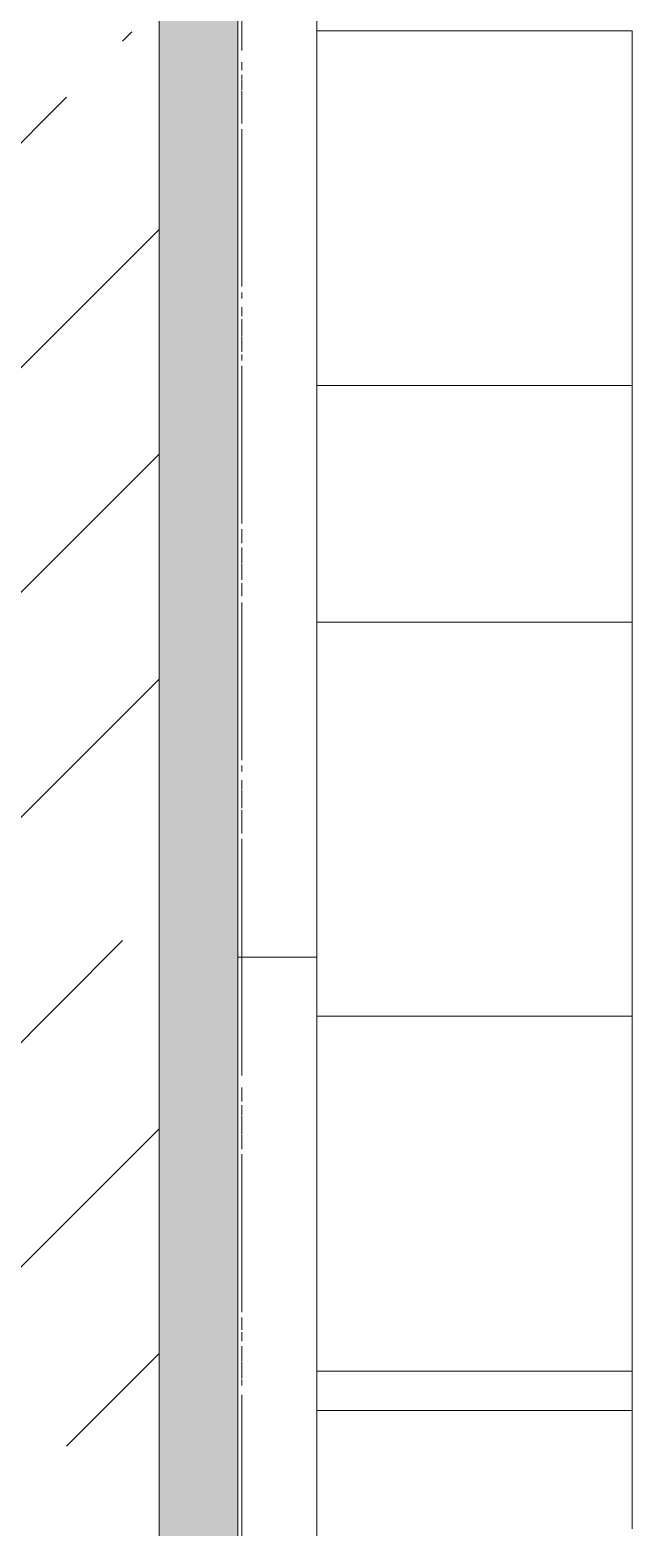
# Model space of a CAD drawing. Header units: millimetres. Extents: x 81494 to 296443, y -8553 to 29000.
# Drawn here: x 100767.2 to 100920, y 19609.9 to 19989.7 of the extents above; entities that cross this region are included whole.
import ezdxf

# ---------------------------------------------------------------- set-up
doc = ezdxf.new("R2010")
doc.units = ezdxf.units.MM
doc.layers.add('A-WALL', color=7, linetype='Continuous', lineweight=9)
doc.layers.add('I-WALL', color=7, linetype='Continuous', lineweight=9)
for name, color, linetype, lineweight, true_color in [('A-WALL-1', 9, 'Continuous', 9, 0x808080), ('A-WALL-FNSH-1', 9, 'Continuous', 9, 0x808080), ('I-FURN-1', 9, 'Continuous', 9, 0x808080)]:
    doc.layers.add(name, color=color, linetype=linetype, lineweight=lineweight, true_color=true_color)

# ---------------------------------------------------------------- blocks, each defined once
blk = doc.blocks.new('Бизиборд лего - бизиборд 1_21б-32328682-План расстановки мебели и оборудования 1 этажа в осях 23_1-33')
at = {"layer": 'I-FURN-1'}
for p, q in [((-645, 100), (-735, 100)), ((-735, 100), (-645, 100)), ((-585, 100), (-735, 100)), ((-735, 100), (-585, 100)), ((-585, 100), (-735, 100)), ((-735, 100), (-585, 100)), ((-585, 100), (-735, 100)), ((-735, 100), (-735, 20)), ((-735, 20), (-735, 100)), ((-735, 100), (-585, 100)), ((-645, 20), (-645, 100)), ((-645, 100), (-645, 20)), ((-395, 100), (-585, 100)), ((-585, 100), (-395, 100)), ((-385, 100), (-585, 100)), ((-585, 100), (-385, 100)), ((-585, 20), (-585, 100)), ((-585, 100), (-585, 20)), ((-395, 100), (-485, 100)), ((-485, 100), (-485, 20)), ((-485, 20), (-485, 100)), ((-485, 100), (-395, 100)), ((-385, 100), (-395, 100)), ((-395, 100), (-385, 100)), ((-395, 20), (-395, 100)), ((-395, 100), (-395, 20)), ((-355, 100), (-385, 100)), ((-385, 100), (-355, 100)), ((-385, 20), (-385, 100)), ((-385, 100), (-385, 20)), ((-500, 20), (-1000, 20)), ((-735, 20), (-730, 20)), ((-735, 20), (-730, 20)), ((-730, 20), (-735, 20)), ((-735, 20), (-730, 20)), ((-730, 20), (-735, 20)), ((-735, 20), (-730, 20)), ((-730, 20), (-735, 20)), ((-735, 20), (-730, 20)), ((-730, 20), (-735, 20)), ((-730, 20), (-720, 20)), ((-728.66, 20), (-730, 20)), ((-730, 20), (-729.66, 20)), ((-711.42, 20), (-730, 20)), ((-730, 20), (-711.42, 20)), ((-711.42, 20), (-730, 20)), ((-730, 20), (-711.42, 20)), ((-711.42, 20), (-730, 20)), ((-730, 20), (-725, 20)), ((-727.07, 20), (-730, 20)), ((-730, 20), (-725, 20)), ((-711.42, 20), (-730, 20)), ((-730, 20), (-711.42, 20)), ((-711.42, 20), (-730, 20)), ((-730, 20), (-711.42, 20)), ((-711.42, 20), (-730, 20)), ((-730, 20), (-711.42, 20)), ((-711.42, 20), (-730, 20)), ((-730, 20), (-711.42, 20)), ((-711.42, 20), (-730, 20)), ((-730, 20), (-711.42, 20)), ((-711.42, 20), (-730, 20)), ((-730, 20), (-711.42, 20)), ((-722.59, 20), (-730, 20)), ((-730, 20), (-711.42, 20)), ((-729.66, 20), (-730, 20)), ((-730, 20), (-711.42, 20)), ((-711.42, 20), (-730, 20)), ((-730, 20), (-715, 20)), ((-729.66, 20), (-730, 20)), ((-730, 20), (-715, 20)), ((-712.93, 20), (-730, 20)), ((-730, 20), (-729.66, 20)), ((-728.66, 20), (-730, 20)), ((-730, 20), (-711.42, 20)), ((-711.42, 20), (-730, 20)), ((-730, 20), (-711.42, 20)), ((-711.42, 20), (-730, 20)), ((-730, 20), (-727.07, 20)), ((-711.42, 20), (-730, 20)), ((-730, 20), (-711.42, 20)), ((-715, 20), (-730, 20)), ((-730, 20), (-711.42, 20)), ((-711.42, 20), (-730, 20)), ((-730, 20), (-711.42, 20)), ((-711.42, 20), (-730, 20)), ((-730, 20), (-720, 20)), ((-725, 20), (-730, 20)), ((-730, 20), (-711.42, 20)), ((-711.42, 20), (-730, 20)), ((-730, 20), (-711.42, 20)), ((-711.42, 20), (-730, 20)), ((-730, 20), (-711.42, 20)), ((-710, 20), (-730, 20)), ((-729.66, 20), (-715, 20)), ((-728.66, 20), (-729.66, 20)), ((-728.66, 20), (-729.66, 20)), ((-729.66, 20), (-711.42, 20)), ((-711.42, 20), (-728.66, 20)), ((-725, 20), (-728.66, 20)), ((-727.07, 20), (-728.66, 20)), ((-727.07, 20), (-728.66, 20)), ((-727.07, 20), (-725, 20)), ((-711.42, 20), (-727.07, 20)), ((-711.42, 20), (-727.07, 20)), ((-725, 20), (-727.07, 20)), ((-727.07, 20), (-725, 20)), ((-727.07, 20), (-725, 20)), ((-725, 20), (-727.07, 20)), ((-727.07, 20), (-725, 20)), ((-725, 20), (-727.07, 20)), ((-727.07, 20), (-725, 20)), ((-725, 20), (-727.07, 20)), ((-727.07, 20), (-725, 20)), ((-725, 20), (-727.07, 20)), ((-725, 20), (-711.42, 20)), ((-725, 20), (-722.59, 20)), ((-711.42, 20), (-725, 20)), ((-722.59, 20), (-725, 20)), ((-725, 20), (-722.59, 20)), ((-711.42, 20), (-725, 20)), ((-723.84, 20), (-720, 20)), ((-723.84, 20), (-720, 20)), ((-720, 20), (-723.84, 20)), ((-723.84, 20), (-720, 20)), ((-720, 20), (-723.84, 20)), ((-723.84, 20), (-720, 20)), ((-720, 20), (-723.84, 20)), ((-723.84, 20), (-720, 20)), ((-720, 20), (-723.84, 20)), ((-722.59, 20), (-720, 20)), ((-711.42, 20), (-722.59, 20)), ((-711.42, 20), (-722.59, 20)), ((-722.59, 20), (-711.42, 20)), ((-720, 20), (-711.42, 20)), ((-720, 20), (-711.42, 20)), ((-720, 20), (-715, 20)), ((-719.7, 20), (-711.44, 20)), ((-719.7, 20), (-711.44, 20)), ((-711.44, 20), (-719.7, 20)), ((-719.7, 20), (-711.44, 20)), ((-711.44, 20), (-719.7, 20)), ((-719.7, 20), (-711.44, 20)), ((-711.44, 20), (-719.7, 20)), ((-719.7, 20), (-711.44, 20)), ((-711.44, 20), (-719.7, 20)), ((-715, 20), (-712.93, 20)), ((-715, 20), (-711.42, 20)), ((-715, 20), (-711.42, 20)), ((-712.93, 20), (-715, 20)), ((-715, 20), (-711.42, 20)), ((-712.93, 20), (-711.42, 20)), ((-711.42, 20), (-712.93, 20)), ((-711.42, 20), (-712.93, 20)), ((-711.42, 20), (-711.34, 20)), ((-711.34, 20), (-711.42, 20)), ((-711.42, 20), (-711.34, 20)), ((-711.34, 20), (-711.42, 20)), ((-711.42, 20), (-711.34, 20)), ((-711.34, 20), (-711.42, 20)), ((-711.42, 20), (-711.34, 20)), ((-711.34, 20), (-711.42, 20)), ((-711.42, 20), (-711.34, 20)), ((-711.34, 20), (-711.42, 20)), ((-711.42, 20), (-711.34, 20)), ((-711.34, 20), (-711.42, 20)), ((-711.42, 20), (-711.34, 20)), ((-711.34, 20), (-711.42, 20)), ((-711.42, 20), (-711.34, 20)), ((-711.34, 20), (-711.42, 20)), ((-711.42, 20), (-711.34, 20)), ((-711.34, 20), (-711.42, 20)), ((-711.42, 20), (-711.34, 20)), ((-711.34, 20), (-711.42, 20)), ((-711.42, 20), (-711.34, 20)), ((-711.34, 20), (-711.42, 20)), ((-711.42, 20), (-711.34, 20)), ((-711.34, 20), (-711.42, 20)), ((-711.42, 20), (-711.34, 20)), ((-711.34, 20), (-711.42, 20)), ((-711.42, 20), (-711.34, 20)), ((-711.34, 20), (-711.42, 20)), ((-711.42, 20), (-711.34, 20)), ((-711.34, 20), (-711.42, 20)), ((-711.42, 20), (-711.34, 20)), ((-711.34, 20), (-711.42, 20)), ((-711.42, 20), (-711.34, 20)), ((-711.34, 20), (-711.42, 20)), ((-711.42, 20), (-711.34, 20)), ((-711.34, 20), (-711.42, 20)), ((-711.42, 20), (-711.34, 20)), ((-711.34, 20), (-711.42, 20)), ((-711.42, 20), (-711.34, 20)), ((-711.34, 20), (-711.42, 20)), ((-711.42, 20), (-711.34, 20)), ((-711.34, 20), (-711.42, 20)), ((-711.42, 20), (-711.34, 20)), ((-711.34, 20), (-711.42, 20)), ((-711.42, 20), (-711.34, 20)), ((-711.34, 20), (-711.42, 20)), ((-711.42, 20), (-711.34, 20)), ((-711.34, 20), (-711.42, 20)), ((-711.42, 20), (-711.34, 20)), ((-711.34, 20), (-711.42, 20)), ((-711.42, 20), (-711.34, 20)), ((-711.34, 20), (-711.42, 20)), ((-711.42, 20), (-711.34, 20)), ((-711.34, 20), (-710.34, 20)), ((-710.34, 20), (-711.34, 20)), ((-711.34, 20), (-710, 20)), ((-710, 20), (-711.34, 20)), ((-711.34, 20), (-710, 20)), ((-710, 20), (-711.34, 20)), ((-711.34, 20), (-710, 20)), ((-710, 20), (-711.34, 20)), ((-711.34, 20), (-710, 20)), ((-710, 20), (-711.34, 20)), ((-711.34, 20), (-710, 20)), ((-710, 20), (-711.34, 20)), ((-711.34, 20), (-710, 20)), ((-710, 20), (-711.34, 20)), ((-711.34, 20), (-710, 20)), ((-710, 20), (-711.34, 20)), ((-711.34, 20), (-710, 20)), ((-710, 20), (-711.34, 20)), ((-711.34, 20), (-710, 20)), ((-710, 20), (-711.34, 20)), ((-711.34, 20), (-710, 20)), ((-710, 20), (-711.34, 20)), ((-711.34, 20), (-710, 20)), ((-710, 20), (-711.34, 20)), ((-711.34, 20), (-710, 20)), ((-710, 20), (-711.34, 20)), ((-711.34, 20), (-710, 20)), ((-710, 20), (-711.34, 20)), ((-711.34, 20), (-710, 20)), ((-710, 20), (-711.34, 20)), ((-711.34, 20), (-710, 20)), ((-710, 20), (-711.34, 20)), ((-711.34, 20), (-710, 20)), ((-710, 20), (-711.34, 20)), ((-711.34, 20), (-710, 20)), ((-710, 20), (-711.34, 20)), ((-711.34, 20), (-710, 20)), ((-710, 20), (-711.34, 20)), ((-711.34, 20), (-710, 20)), ((-710, 20), (-711.34, 20)), ((-711.34, 20), (-710, 20)), ((-710, 20), (-711.34, 20)), ((-711.34, 20), (-710, 20)), ((-710, 20), (-711.34, 20)), ((-711.34, 20), (-710, 20)), ((-710, 20), (-711.34, 20)), ((-711.34, 20), (-710.34, 20)), ((-710, 20), (-711.34, 20)), ((-711.34, 20), (-710, 20)), ((-710.34, 20), (-711.34, 20)), ((-711.34, 20), (-710, 20)), ((-710, 20), (-711.34, 20)), ((-711.34, 20), (-710, 20)), ((-710.34, 20), (-710, 20)), ((-710, 20), (-710.34, 20)), ((-710.34, 20), (-710, 20)), ((-710, 20), (-710.34, 20)), ((-710, 20), (-670.09, 20)), ((-710, 20), (-670.09, 20)), ((-670.09, 20), (-710, 20)), ((-710, 20), (-670.09, 20)), ((-670.09, 20), (-710, 20)), ((-710, 20), (-670.09, 20)), ((-670.09, 20), (-710, 20)), ((-710, 20), (-670.09, 20)), ((-670.09, 20), (-710, 20)), ((-670, 20), (-651.34, 20)), ((-660, 20), (-670, 20)), ((-670, 20), (-650.34, 20)), ((-667.07, 20), (-670, 20)), ((-670, 20), (-650, 20)), ((-650, 20), (-670, 20)), ((-670, 20), (-650, 20)), ((-650, 20), (-670, 20)), ((-670, 20), (-669.66, 20)), ((-668.66, 20), (-670, 20)), ((-670, 20), (-665, 20)), ((-650, 20), (-670, 20)), ((-670, 20), (-650, 20)), ((-650, 20), (-670, 20)), ((-670, 20), (-650, 20)), ((-660, 20), (-670, 20)), ((-670, 20), (-665, 20)), ((-665, 20), (-670, 20)), ((-670, 20), (-660, 20)), ((-651.34, 20), (-670, 20)), ((-670, 20), (-650, 20)), ((-650, 20), (-670, 20)), ((-670, 20), (-650, 20)), ((-669.66, 20), (-670, 20)), ((-670, 20), (-657.41, 20)), ((-669.66, 20), (-670, 20)), ((-670, 20), (-650, 20)), ((-650, 20), (-670, 20)), ((-670, 20), (-667.07, 20)), ((-662.59, 20), (-670, 20)), ((-670, 20), (-650, 20)), ((-669.66, 20), (-670, 20)), ((-670, 20), (-669.66, 20)), ((-660, 20), (-670, 20)), ((-670, 20), (-650, 20)), ((-650, 20), (-670, 20)), ((-670, 20), (-662.59, 20)), ((-650, 20), (-670, 20)), ((-670, 20), (-650, 20)), ((-650, 20), (-670, 20)), ((-670, 20), (-668.66, 20)), ((-650, 20), (-670, 20)), ((-670, 20), (-650, 20)), ((-650, 20), (-670, 20)), ((-670, 20), (-650, 20)), ((-650, 20), (-670, 20)), ((-670, 20), (-668.66, 20)), ((-660, 20), (-670, 20)), ((-670, 20), (-650, 20)), ((-650, 20), (-670, 20)), ((-670, 20), (-650, 20)), ((-650, 20), (-670, 20)), ((-670, 20), (-650, 20)), ((-650, 20), (-670, 20)), ((-669.66, 20), (-665, 20)), ((-651.34, 20), (-669.66, 20)), ((-668.66, 20), (-669.66, 20)), ((-657.41, 20), (-669.66, 20)), ((-669.66, 20), (-650, 20)), ((-668.66, 20), (-667.07, 20)), ((-650, 20), (-668.66, 20)), ((-655, 20), (-668.66, 20)), ((-668.66, 20), (-650, 20)), ((-668.66, 20), (-665, 20)), ((-668.66, 20), (-667.07, 20)), ((-667.07, 20), (-668.66, 20)), ((-668.66, 20), (-667.07, 20)), ((-667.07, 20), (-668.66, 20)), ((-668.66, 20), (-667.07, 20)), ((-667.07, 20), (-668.66, 20)), ((-668.66, 20), (-667.07, 20)), ((-667.07, 20), (-668.66, 20)), ((-650, 20), (-667.07, 20)), ((-667.07, 20), (-650.34, 20)), ((-665, 20), (-662.59, 20)), ((-665, 20), (-650, 20)), ((-665, 20), (-662.59, 20)), ((-665, 20), (-650, 20)), ((-650, 20), (-665, 20)), ((-665, 20), (-662.59, 20)), ((-665, 20), (-662.59, 20)), ((-662.59, 20), (-665, 20)), ((-665, 20), (-662.59, 20)), ((-662.59, 20), (-665, 20)), ((-665, 20), (-662.59, 20)), ((-662.59, 20), (-665, 20)), ((-665, 20), (-662.59, 20)), ((-662.59, 20), (-665, 20)), ((-662.59, 20), (-650, 20)), ((-650.34, 20), (-662.59, 20)), ((-662.59, 20), (-660, 20)), ((-662.59, 20), (-660, 20)), ((-661.83, 20), (-653.56, 20)), ((-661.83, 20), (-653.56, 20)), ((-653.56, 20), (-661.83, 20)), ((-661.83, 20), (-653.56, 20)), ((-653.56, 20), (-661.83, 20)), ((-661.83, 20), (-653.56, 20)), ((-653.56, 20), (-661.83, 20)), ((-661.83, 20), (-653.56, 20)), ((-653.56, 20), (-661.83, 20)), ((-650, 20), (-660, 20)), ((-650, 20), (-660, 20)), ((-660, 20), (-655, 20)), ((-650, 20), (-660, 20)), ((-660, 20), (-650, 20)), ((-660, 20), (-655, 20)), ((-650.34, 20), (-660, 20)), ((-657.41, 20), (-651.34, 20)), ((-650, 20), (-657.41, 20)), ((-655, 20), (-652.93, 20)), ((-652.93, 20), (-655, 20)), ((-655, 20), (-652.93, 20)), ((-652.93, 20), (-651.34, 20)), ((-652.93, 20), (-651.34, 20)), ((-650.34, 20), (-652.93, 20)), ((-652.93, 20), (-651.34, 20)), ((-652.93, 20), (-651.34, 20)), ((-651.34, 20), (-652.93, 20)), ((-652.93, 20), (-651.34, 20)), ((-651.34, 20), (-652.93, 20)), ((-652.93, 20), (-651.34, 20)), ((-651.34, 20), (-652.93, 20)), ((-652.93, 20), (-651.34, 20)), ((-651.34, 20), (-652.93, 20)), ((-651.34, 20), (-650.34, 20)), ((-651.34, 20), (-650.34, 20)), ((-650.34, 20), (-651.34, 20)), ((-650, 20), (-651.34, 20)), ((-651.34, 20), (-650, 20)), ((-651.34, 20), (-650.34, 20)), ((-650.34, 20), (-650, 20)), ((-650.34, 20), (-650, 20)), ((-650.34, 20), (-650, 20)), ((-650, 20), (-650.34, 20)), ((-650, 20), (-650.34, 20)), ((-650.34, 20), (-650, 20)), ((-650, 20), (-650.34, 20)), ((-650.34, 20), (-650, 20)), ((-650, 20), (-650.34, 20)), ((-650, 20), (-645, 20)), ((-650, 20), (-645, 20)), ((-645, 20), (-650, 20)), ((-650, 20), (-610, 20)), ((-610, 20), (-650, 20)), ((-650, 20), (-610, 20)), ((-610, 20), (-650, 20)), ((-650, 20), (-610, 20)), ((-610, 20), (-650, 20)), ((-645, 20), (-610, 20)), ((-610, 20), (-605, 20)), ((-592.93, 20), (-610, 20)), ((-610, 20), (-590, 20)), ((-590, 20), (-610, 20)), ((-610, 20), (-590, 20)), ((-590, 20), (-610, 20)), ((-610, 20), (-590, 20)), ((-602.59, 20), (-610, 20)), ((-610, 20), (-608.66, 20)), ((-600, 20), (-610, 20)), ((-610, 20), (-590, 20)), ((-590, 20), (-610, 20)), ((-610, 20), (-590, 20)), ((-608.66, 20), (-610, 20)), ((-610, 20), (-590, 20)), ((-590, 20), (-610, 20)), ((-610, 20), (-590, 20)), ((-590, 20), (-610, 20)), ((-610, 20), (-609.66, 20)), ((-590, 20), (-610, 20)), ((-610, 20), (-590, 20)), ((-590, 20), (-610, 20)), ((-610, 20), (-597.41, 20)), ((-590.34, 20), (-610, 20)), ((-610, 20), (-609.66, 20)), ((-590.34, 20), (-610, 20)), ((-610, 20), (-590, 20)), ((-590, 20), (-610, 20)), ((-610, 20), (-608.66, 20)), ((-609.66, 20), (-610, 20)), ((-610, 20), (-590, 20)), ((-609.66, 20), (-610, 20)), ((-610, 20), (-600, 20)), ((-609.66, 20), (-610, 20)), ((-610, 20), (-590, 20)), ((-590, 20), (-610, 20)), ((-610, 20), (-590, 20)), ((-590, 20), (-610, 20)), ((-610, 20), (-590, 20)), ((-590, 20), (-610, 20)), ((-610, 20), (-609.66, 20)), ((-600, 20), (-610, 20)), ((-610, 20), (-590, 20)), ((-590, 20), (-610, 20)), ((-610, 20), (-590, 20)), ((-590, 20), (-610, 20)), ((-610, 20), (-608.66, 20)), ((-602.59, 20), (-610, 20)), ((-610, 20), (-590, 20)), ((-607.07, 20), (-610, 20)), ((-610, 20), (-590, 20)), ((-590, 20), (-610, 20)), ((-610, 20), (-590, 20)), ((-590, 20), (-610, 20)), ((-609.66, 20), (-590, 20)), ((-609.66, 20), (-608.66, 20)), ((-605, 20), (-609.66, 20)), ((-608.66, 20), (-609.66, 20)), ((-590, 20), (-609.66, 20)), ((-609.66, 20), (-607.07, 20)), ((-608.66, 20), (-605, 20)), ((-608.66, 20), (-590, 20)), ((-590, 20), (-608.66, 20)), ((-608.66, 20), (-607.07, 20)), ((-608.66, 20), (-590, 20)), ((-607.07, 20), (-608.66, 20)), ((-608.66, 20), (-607.07, 20)), ((-608.66, 20), (-605, 20)), ((-605, 20), (-608.66, 20)), ((-608.66, 20), (-605, 20)), ((-605, 20), (-608.66, 20)), ((-608.66, 20), (-605, 20)), ((-605, 20), (-608.66, 20)), ((-607.07, 20), (-590, 20)), ((-590, 20), (-607.07, 20)), ((-607.07, 20), (-592.93, 20)), ((-607.07, 20), (-605, 20)), ((-590, 20), (-607.07, 20)), ((-605, 20), (-602.59, 20)), ((-590, 20), (-605, 20)), ((-605, 20), (-602.59, 20)), ((-603.95, 20), (-595.68, 20)), ((-603.95, 20), (-595.68, 20)), ((-595.68, 20), (-603.95, 20)), ((-603.95, 20), (-595.68, 20)), ((-595.68, 20), (-603.95, 20)), ((-603.95, 20), (-595.68, 20)), ((-595.68, 20), (-603.95, 20)), ((-602.59, 20), (-600, 20)), ((-590, 20), (-602.59, 20)), ((-602.59, 20), (-597.41, 20)), ((-591.34, 20), (-602.59, 20)), ((-600, 20), (-597.41, 20)), ((-597.41, 20), (-600, 20)), ((-600, 20), (-595, 20)), ((-595, 20), (-600, 20)), ((-597.41, 20), (-595, 20)), ((-595, 20), (-597.41, 20)), ((-597.41, 20), (-590, 20)), ((-597.41, 20), (-595, 20)), ((-595, 20), (-591.55, 20)), ((-595, 20), (-592.93, 20)), ((-592.93, 20), (-595, 20)), ((-595, 20), (-591.34, 20)), ((-592.93, 20), (-595, 20)), ((-595, 20), (-592.93, 20)), ((-595, 20), (-591.55, 20)), ((-591.55, 20), (-595, 20)), ((-595, 20), (-591.55, 20)), ((-591.55, 20), (-595, 20)), ((-595, 20), (-591.55, 20)), ((-591.55, 20), (-595, 20)), ((-592.93, 20), (-591.34, 20)), ((-591.34, 20), (-592.93, 20)), ((-590.34, 20), (-592.93, 20)), ((-592.93, 20), (-591.34, 20)), ((-590, 20), (-592.93, 20)), ((-592.93, 20), (-591.34, 20)), ((-591.34, 20), (-590, 20)), ((-590, 20), (-591.34, 20)), ((-591.34, 20), (-590, 20)), ((-591.34, 20), (-590.34, 20)), ((-591.34, 20), (-590, 20)), ((-590, 20), (-591.34, 20)), ((-590, 20), (-590.34, 20)), ((-590, 20), (-590.34, 20)), ((-590, 20), (-590.34, 20)), ((-590.34, 20), (-590, 20)), ((-590, 20), (-585, 20)), ((-590, 20), (-585, 20)), ((-585, 20), (-590, 20)), ((-590, 20), (-585, 20)), ((-585, 20), (-590, 20)), ((-590, 20), (-585, 20)), ((-585, 20), (-590, 20)), ((-585, 20), (-550, 20)), ((-585, 20), (-550, 20)), ((-550, 20), (-585, 20)), ((-585, 20), (-550, 20)), ((-550, 20), (-585, 20)), ((-550, 20), (-530, 20)), ((-530, 20), (-550, 20)), ((-550, 20), (-530, 20)), ((-530, 20), (-550, 20)), ((-550, 20), (-548.66, 20)), ((-547.07, 20), (-550, 20)), ((-550, 20), (-530, 20)), ((-549.66, 20), (-550, 20)), ((-550, 20), (-545, 20)), ((-530, 20), (-550, 20)), ((-550, 20), (-530, 20)), ((-530, 20), (-550, 20)), ((-550, 20), (-530, 20)), ((-530, 20), (-550, 20)), ((-550, 20), (-530, 20)), ((-530, 20), (-550, 20)), ((-550, 20), (-530, 20)), ((-545, 20), (-550, 20)), ((-550, 20), (-545, 20)), ((-542.59, 20), (-550, 20)), ((-550, 20), (-530, 20)), ((-542.59, 20), (-550, 20)), ((-550, 20), (-530, 20)), ((-535, 20), (-550, 20)), ((-550, 20), (-530, 20)), ((-530, 20), (-550, 20)), ((-550, 20), (-530, 20)), ((-549.66, 20), (-550, 20)), ((-550, 20), (-549.66, 20)), ((-540, 20), (-550, 20)), ((-550, 20), (-530, 20)), ((-530, 20), (-550, 20)), ((-550, 20), (-548.66, 20)), ((-549.66, 20), (-550, 20)), ((-550, 20), (-530, 20)), ((-530, 20), (-550, 20)), ((-550, 20), (-530, 20)), ((-530, 20), (-550, 20)), ((-550, 20), (-549.66, 20)), ((-549.66, 20), (-550, 20)), ((-550, 20), (-535, 20)), ((-540, 20), (-550, 20)), ((-550, 20), (-530, 20)), ((-530, 20), (-550, 20)), ((-550, 20), (-547.07, 20)), ((-530, 20), (-550, 20)), ((-550, 20), (-532.93, 20)), ((-549.66, 20), (-550, 20)), ((-550, 20), (-530, 20)), ((-530, 20), (-550, 20)), ((-550, 20), (-537.41, 20)), ((-548.66, 20), (-550, 20)), ((-550, 20), (-545, 20)), ((-530, 20), (-550, 20)), ((-530, 20), (-549.66, 20)), ((-548.66, 20), (-549.66, 20)), ((-549.66, 20), (-542.59, 20)), ((-548.66, 20), (-549.66, 20)), ((-549.66, 20), (-547.07, 20)), ((-547.07, 20), (-549.66, 20)), ((-530, 20), (-549.66, 20)), ((-548.66, 20), (-547.07, 20)), ((-548.66, 20), (-540, 20)), ((-531.34, 20), (-548.66, 20)), ((-548.66, 20), (-547.07, 20)), ((-545, 20), (-548.66, 20)), ((-545, 20), (-548.66, 20)), ((-548.66, 20), (-547.07, 20)), ((-547.07, 20), (-548.66, 20)), ((-548.66, 20), (-547.07, 20)), ((-547.07, 20), (-548.66, 20)), ((-532.93, 20), (-547.07, 20)), ((-547.07, 20), (-537.41, 20)), ((-547.07, 20), (-535, 20)), ((-545, 20), (-547.07, 20)), ((-547.07, 20), (-537.41, 20)), ((-545, 20), (-537.8, 20)), ((-545, 20), (-535, 20)), ((-530, 20), (-545, 20)), ((-545, 20), (-540, 20)), ((-542.59, 20), (-545, 20)), ((-530, 20), (-545, 20)), ((-542.59, 20), (-545, 20)), ((-545, 20), (-530, 20)), ((-545, 20), (-537.8, 20)), ((-537.8, 20), (-545, 20)), ((-545, 20), (-537.8, 20)), ((-537.8, 20), (-545, 20)), ((-530, 20), (-542.59, 20)), ((-540, 20), (-542.59, 20)), ((-542.59, 20), (-530, 20)), ((-532.93, 20), (-542.59, 20)), ((-537.41, 20), (-542.59, 20)), ((-540, 20), (-530, 20)), ((-540, 20), (-530, 20)), ((-537.41, 20), (-540, 20)), ((-537.41, 20), (-540, 20)), ((-530, 20), (-540, 20)), ((-537.41, 20), (-531.34, 20)), ((-535, 20), (-537.41, 20)), ((-530.34, 20), (-537.41, 20)), ((-537.41, 20), (-535, 20)), ((-537.41, 20), (-535, 20)), ((-537.41, 20), (-535, 20)), ((-535, 20), (-537.41, 20)), ((-537.41, 20), (-531.34, 20)), ((-531.34, 20), (-537.41, 20)), ((-537.41, 20), (-531.34, 20)), ((-531.34, 20), (-537.41, 20)), ((-535, 20), (-530, 20)), ((-530, 20), (-535, 20)), ((-530, 20), (-535, 20)), ((-535, 20), (-532.93, 20)), ((-535, 20), (-530, 20)), ((-535, 20), (-531.34, 20)), ((-535, 20), (-532.93, 20)), ((-535, 20), (-532.93, 20)), ((-532.93, 20), (-535, 20)), ((-530, 20), (-532.93, 20)), ((-532.93, 20), (-531.34, 20)), ((-531.34, 20), (-532.93, 20)), ((-532.93, 20), (-530, 20)), ((-532.93, 20), (-530, 20)), ((-532.93, 20), (-531.34, 20)), ((-531.34, 20), (-532.93, 20)), ((-530, 20), (-531.34, 20)), ((-531.34, 20), (-530.34, 20)), ((-530.34, 20), (-531.34, 20)), ((-531.34, 20), (-530, 20)), ((-531.34, 20), (-530.34, 20)), ((-530.34, 20), (-531.34, 20)), ((-530, 20), (-530.34, 20)), ((-530.34, 20), (-530, 20)), ((-530, 20), (-530.34, 20)), ((-530.34, 20), (-530, 20)), ((-530, 20), (-530.34, 20)), ((-530, 20), (-500, 20)), ((-530, 20), (-470, 20)), ((-470, 20), (-530, 20)), ((-530, 20), (-470, 20)), ((-470, 20), (-530, 20)), ((-500, 0), (-500, 20)), ((-500, 20), (-500, 0)), ((0, 20), (-500, 20)), ((-500, 20), (-500, 0)), ((-500, 0), (-500, 20)), ((-500, 20), (-485, 20)), ((-485, 20), (-470, 20)), ((-485, 20), (-470, 20)), ((-470, 20), (-485, 20)), ((-470, 20), (-455.11, 20)), ((-469.66, 20), (-470, 20)), ((-470, 20), (-467.07, 20)), ((-455.11, 20), (-470, 20)), ((-470, 20), (-455.11, 20)), ((-455.11, 20), (-470, 20)), ((-470, 20), (-455.11, 20)), ((-455.11, 20), (-470, 20)), ((-470, 20), (-455.11, 20)), ((-455.11, 20), (-470, 20)), ((-470, 20), (-465, 20)), ((-455.11, 20), (-470, 20)), ((-470, 20), (-455.11, 20)), ((-455.11, 20), (-470, 20)), ((-470, 20), (-455.11, 20)), ((-455.11, 20), (-470, 20)), ((-470, 20), (-455.11, 20)), ((-455.11, 20), (-470, 20)), ((-470, 20), (-467.07, 20)), ((-457.41, 20), (-470, 20)), ((-470, 20), (-460, 20)), ((-455.11, 20), (-470, 20)), ((-470, 20), (-467.07, 20)), ((-455.11, 20), (-470, 20)), ((-470, 20), (-455.11, 20)), ((-455.11, 20), (-470, 20)), ((-470, 20), (-455.11, 20)), ((-460, 20), (-470, 20)), ((-470, 20), (-465, 20)), ((-455.11, 20), (-470, 20)), ((-470, 20), (-465, 20)), ((-469.66, 20), (-470, 20)), ((-470, 20), (-455.11, 20)), ((-467.07, 20), (-470, 20)), ((-470, 20), (-455.11, 20)), ((-462.59, 20), (-470, 20)), ((-470, 20), (-455.11, 20)), ((-455.11, 20), (-470, 20)), ((-470, 20), (-462.59, 20)), ((-468.66, 20), (-470, 20)), ((-470, 20), (-465, 20)), ((-455.11, 20), (-470, 20)), ((-470, 20), (-455.11, 20)), ((-468.66, 20), (-470, 20)), ((-470, 20), (-455.11, 20)), ((-460, 20), (-470, 20)), ((-470, 20), (-469.66, 20)), ((-468.66, 20), (-470, 20)), ((-470, 20), (-455.11, 20)), ((-455.11, 20), (-470, 20)), ((-470, 20), (-455.11, 20)), ((-462.59, 20), (-470, 20)), ((-470, 20), (-469.66, 20)), ((-467.07, 20), (-470, 20)), ((-460, 20), (-469.66, 20)), ((-462.59, 20), (-469.66, 20)), ((-469.66, 20), (-467.07, 20)), ((-469.66, 20), (-467.07, 20)), ((-455.11, 20), (-468.66, 20)), ((-457.41, 20), (-468.66, 20)), ((-455.11, 20), (-468.66, 20)), ((-467.07, 20), (-463.39, 20)), ((-467.07, 20), (-465, 20)), ((-467.07, 20), (-465, 20)), ((-467.07, 20), (-455.11, 20)), ((-465, 20), (-467.07, 20)), ((-467.07, 20), (-460, 20)), ((-467.07, 20), (-465, 20)), ((-465, 20), (-467.07, 20)), ((-467.07, 20), (-463.39, 20)), ((-463.39, 20), (-467.07, 20)), ((-467.07, 20), (-463.39, 20)), ((-463.39, 20), (-467.07, 20)), ((-467.07, 20), (-463.39, 20)), ((-463.39, 20), (-467.07, 20)), ((-465, 20), (-455.11, 20)), ((-465, 20), (-455.11, 20)), ((-465, 20), (-462.59, 20)), ((-465, 20), (-455.11, 20)), ((-465, 20), (-462.59, 20)), ((-455.11, 20), (-465, 20)), ((-465, 20), (-457.41, 20)), ((-465, 20), (-450, 20)), ((-462.59, 20), (-465, 20)), ((-462.59, 20), (-455.12, 20)), ((-462.59, 20), (-455.11, 20)), ((-462.59, 20), (-455.11, 20)), ((-455.11, 20), (-462.59, 20)), ((-455.11, 20), (-462.59, 20)), ((-462.59, 20), (-460, 20)), ((-455.11, 20), (-462.59, 20)), ((-460, 20), (-462.59, 20)), ((-462.59, 20), (-455.12, 20)), ((-455.12, 20), (-462.59, 20)), ((-462.59, 20), (-455.12, 20)), ((-455.12, 20), (-462.59, 20)), ((-462.59, 20), (-455.12, 20)), ((-455.12, 20), (-462.59, 20)), ((-455.11, 20), (-460, 20)), ((-460, 20), (-455.11, 20)), ((-455.11, 20), (-460, 20)), ((-460, 20), (-457.41, 20)), ((-457.41, 20), (-460, 20)), ((-460, 20), (-455.11, 20)), ((-450, 20), (-460, 20)), ((-455.11, 20), (-457.41, 20)), ((-457.41, 20), (-455.11, 20)), ((-457.41, 20), (-455.11, 20)), ((-455.11, 20), (-457.41, 20)), ((-455.11, 20), (-457.41, 20)), ((-455.11, 20), (-455, 20)), ((-455, 20), (-455.11, 20)), ((-455.11, 20), (-455, 20)), ((-455, 20), (-455.11, 20)), ((-455.11, 20), (-455, 20)), ((-455, 20), (-455.11, 20)), ((-455.11, 20), (-455, 20)), ((-455, 20), (-455.11, 20)), ((-455.11, 20), (-455, 20)), ((-455, 20), (-455.11, 20)), ((-455.11, 20), (-455, 20)), ((-455, 20), (-455.11, 20)), ((-455.11, 20), (-455, 20)), ((-455, 20), (-455.11, 20)), ((-455.11, 20), (-455, 20)), ((-455, 20), (-455.11, 20)), ((-455.11, 20), (-455, 20)), ((-455, 20), (-455.11, 20)), ((-455.11, 20), (-455, 20)), ((-455, 20), (-455.11, 20)), ((-455.11, 20), (-455, 20)), ((-455, 20), (-455.11, 20)), ((-455.11, 20), (-455, 20)), ((-455, 20), (-455.11, 20)), ((-455.11, 20), (-455, 20)), ((-455, 20), (-455.11, 20)), ((-455.11, 20), (-455, 20)), ((-455, 20), (-455.11, 20)), ((-455.11, 20), (-455, 20)), ((-455, 20), (-455.11, 20)), ((-455.11, 20), (-455, 20)), ((-455, 20), (-455.11, 20)), ((-455.11, 20), (-455, 20)), ((-455, 20), (-455.11, 20)), ((-455.11, 20), (-455, 20)), ((-455, 20), (-455.11, 20)), ((-455.11, 20), (-455, 20)), ((-455, 20), (-455.11, 20)), ((-455.11, 20), (-455, 20)), ((-455, 20), (-455.11, 20)), ((-455.11, 20), (-455, 20)), ((-455, 20), (-455.11, 20)), ((-455.11, 20), (-455, 20)), ((-455, 20), (-455.11, 20)), ((-455.11, 20), (-455, 20)), ((-455, 20), (-455.11, 20)), ((-455.11, 20), (-455, 20)), ((-455, 20), (-455.11, 20)), ((-455.11, 20), (-455, 20)), ((-455, 20), (-455.11, 20)), ((-455.11, 20), (-455, 20)), ((-455, 20), (-455.11, 20)), ((-455, 20), (-451.34, 20)), ((-455, 20), (-451.34, 20)), ((-452.93, 20), (-455, 20)), ((-455, 20), (-450, 20)), ((-450, 20), (-455, 20)), ((-455, 20), (-450, 20)), ((-450, 20), (-455, 20)), ((-455, 20), (-450, 20)), ((-450, 20), (-455, 20)), ((-455, 20), (-450, 20)), ((-450, 20), (-455, 20)), ((-455, 20), (-452.93, 20)), ((-450, 20), (-455, 20)), ((-455, 20), (-450, 20)), ((-450, 20), (-455, 20)), ((-455, 20), (-450, 20)), ((-450, 20), (-455, 20)), ((-455, 20), (-450, 20)), ((-450, 20), (-455, 20)), ((-455, 20), (-450.34, 20)), ((-450, 20), (-455, 20)), ((-455, 20), (-450, 20)), ((-450, 20), (-455, 20)), ((-455, 20), (-450, 20)), ((-450, 20), (-455, 20)), ((-455, 20), (-450, 20)), ((-450, 20), (-455, 20)), ((-455, 20), (-450, 20)), ((-450, 20), (-455, 20)), ((-455, 20), (-451.34, 20)), ((-452.93, 20), (-455, 20)), ((-455, 20), (-450, 20)), ((-450, 20), (-455, 20)), ((-455, 20), (-450, 20)), ((-450.34, 20), (-455, 20)), ((-455, 20), (-450, 20)), ((-452.93, 20), (-455, 20)), ((-455, 20), (-451.34, 20)), ((-450, 20), (-455, 20)), ((-455, 20), (-450, 20)), ((-450, 20), (-455, 20)), ((-455, 20), (-451.34, 20)), ((-450, 20), (-455, 20)), ((-455, 20), (-450.34, 20)), ((-452.93, 20), (-455, 20)), ((-455, 20), (-450.34, 20)), ((-452.93, 20), (-455, 20)), ((-455, 20), (-450, 20)), ((-452.93, 20), (-455, 20)), ((-455, 20), (-450, 20)), ((-450, 20), (-455, 20)), ((-455, 20), (-450.34, 20)), ((-450.34, 20), (-455, 20)), ((-455, 20), (-451.34, 20)), ((-451.34, 20), (-455, 20)), ((-455, 20), (-451.34, 20)), ((-451.34, 20), (-455, 20)), ((-455, 20), (-451.34, 20)), ((-451.34, 20), (-455, 20)), ((-450.34, 20), (-452.93, 20)), ((-452.93, 20), (-450, 20)), ((-450, 20), (-452.93, 20)), ((-451.34, 20), (-452.93, 20)), ((-450, 20), (-452.93, 20)), ((-451.34, 20), (-452.93, 20)), ((-450, 20), (-452.93, 20)), ((-451.34, 20), (-450.34, 20)), ((-451.34, 20), (-450, 20)), ((-450, 20), (-451.34, 20)), ((-451.34, 20), (-450, 20)), ((-451.34, 20), (-450, 20)), ((-450.34, 20), (-451.34, 20)), ((-450.34, 20), (-450, 20)), ((-450, 20), (-450.34, 20)), ((-450.34, 20), (-450, 20)), ((-450, 20), (-450.34, 20)), ((-450.34, 20), (-450, 20)), ((-450.34, 20), (-450, 20)), ((-450, 20), (-450.34, 20)), ((-450.34, 20), (-450, 20)), ((-450, 20), (-450.34, 20)), ((-450, 20), (-410, 20)), ((-450, 20), (-410, 20)), ((-410, 20), (-450, 20)), ((-450, 20), (-410, 20)), ((-410, 20), (-450, 20)), ((-450, 20), (-410, 20)), ((-410, 20), (-450, 20)), ((-410, 20), (-395, 20)), ((-397.41, 20), (-410, 20)), ((-410, 20), (-395, 20)), ((-395, 20), (-410, 20)), ((-410, 20), (-395, 20)), ((-408.66, 20), (-410, 20)), ((-410, 20), (-395, 20)), ((-395, 20), (-410, 20)), ((-410, 20), (-395, 20)), ((-395, 20), (-410, 20)), ((-410, 20), (-395, 20)), ((-395, 20), (-410, 20)), ((-410, 20), (-395, 20)), ((-395, 20), (-410, 20)), ((-410, 20), (-395, 20)), ((-402.59, 20), (-410, 20)), ((-410, 20), (-395, 20)), ((-395, 20), (-410, 20)), ((-410, 20), (-395, 20)), ((-408.66, 20), (-410, 20)), ((-410, 20), (-395, 20)), ((-407.07, 20), (-410, 20)), ((-410, 20), (-395, 20)), ((-395, 20), (-410, 20)), ((-410, 20), (-395, 20)), ((-395, 20), (-410, 20)), ((-410, 20), (-400, 20)), ((-395, 20), (-410, 20)), ((-410, 20), (-407.07, 20)), ((-409.66, 20), (-410, 20)), ((-410, 20), (-400, 20)), ((-390.34, 20), (-410, 20)), ((-410, 20), (-409.66, 20)), ((-395, 20), (-410, 20)), ((-410, 20), (-390.34, 20)), ((-409.66, 20), (-410, 20)), ((-410, 20), (-390, 20)), ((-390, 20), (-410, 20)), ((-410, 20), (-408.66, 20)), ((-409.66, 20), (-410, 20)), ((-410, 20), (-402.59, 20)), ((-395, 20), (-410, 20)), ((-410, 20), (-408.66, 20)), ((-402.59, 20), (-410, 20)), ((-410, 20), (-395, 20)), ((-402.59, 20), (-410, 20)), ((-410, 20), (-405, 20)), ((-409.66, 20), (-410, 20)), ((-410, 20), (-390, 20)), ((-390, 20), (-410, 20)), ((-410, 20), (-408.66, 20)), ((-390, 20), (-410, 20)), ((-410, 20), (-390.34, 20)), ((-392.93, 20), (-410, 20)), ((-395, 20), (-409.66, 20)), ((-409.66, 20), (-400, 20)), ((-408.66, 20), (-409.66, 20)), ((-405, 20), (-409.66, 20)), ((-408.66, 20), (-409.66, 20)), ((-408.66, 20), (-405.51, 20)), ((-395, 20), (-408.66, 20)), ((-395, 20), (-408.66, 20)), ((-402.59, 20), (-408.66, 20)), ((-408.66, 20), (-390, 20)), ((-408.66, 20), (-402.59, 20)), ((-407.07, 20), (-408.66, 20)), ((-408.66, 20), (-402.59, 20)), ((-408.66, 20), (-405.51, 20)), ((-405.51, 20), (-408.66, 20)), ((-408.66, 20), (-405.51, 20)), ((-405.51, 20), (-408.66, 20)), ((-408.66, 20), (-405.51, 20)), ((-405.51, 20), (-408.66, 20)), ((-405, 20), (-407.07, 20)), ((-407.07, 20), (-395, 20)), ((-405, 20), (-407.07, 20)), ((-405, 20), (-397.41, 20)), ((-395, 20), (-405, 20)), ((-390, 20), (-405, 20)), ((-405, 20), (-390, 20)), ((-402.59, 20), (-405, 20)), ((-405, 20), (-397.41, 20)), ((-397.41, 20), (-405, 20)), ((-405, 20), (-397.41, 20)), ((-397.41, 20), (-405, 20)), ((-405, 20), (-397.41, 20)), ((-397.41, 20), (-405, 20)), ((-395, 20), (-402.59, 20)), ((-400, 20), (-402.59, 20)), ((-402.59, 20), (-400, 20)), ((-402.59, 20), (-392.93, 20)), ((-397.41, 20), (-402.59, 20)), ((-400, 20), (-402.59, 20)), ((-400, 20), (-402.59, 20)), ((-402.59, 20), (-390, 20)), ((-400, 20), (-395, 20)), ((-400, 20), (-395, 20)), ((-400, 20), (-397.41, 20)), ((-395, 20), (-400, 20)), ((-400, 20), (-397.41, 20)), ((-395, 20), (-400, 20)), ((-390, 20), (-400, 20)), ((-395, 20), (-397.41, 20)), ((-397.41, 20), (-390, 20)), ((-397.41, 20), (-395, 20)), ((-395, 20), (-397.41, 20)), ((-397.24, 20), (-395, 20)), ((-397.24, 20), (-395, 20)), ((-395, 20), (-397.24, 20)), ((-397.24, 20), (-395, 20)), ((-395, 20), (-397.24, 20)), ((-397.24, 20), (-393.1, 20)), ((-393.1, 20), (-397.24, 20)), ((-395, 20), (-393.1, 20)), ((-395, 20), (-392.93, 20)), ((-390, 20), (-395, 20)), ((-395, 20), (-390, 20)), ((-390, 20), (-395, 20)), ((-395, 20), (-390, 20)), ((-390, 20), (-395, 20)), ((-395, 20), (-390, 20)), ((-390, 20), (-395, 20)), ((-395, 20), (-391.34, 20)), ((-390, 20), (-395, 20)), ((-395, 20), (-390, 20)), ((-390, 20), (-395, 20)), ((-395, 20), (-390, 20)), ((-390, 20), (-395, 20)), ((-395, 20), (-390.34, 20)), ((-392.93, 20), (-395, 20)), ((-395, 20), (-390, 20)), ((-392.93, 20), (-395, 20)), ((-395, 20), (-392.93, 20)), ((-390.34, 20), (-395, 20)), ((-395, 20), (-390, 20)), ((-390, 20), (-395, 20)), ((-395, 20), (-390, 20)), ((-390, 20), (-395, 20)), ((-395, 20), (-390, 20)), ((-391.34, 20), (-395, 20)), ((-395, 20), (-392.93, 20)), ((-390, 20), (-395, 20)), ((-395, 20), (-390, 20)), ((-390, 20), (-395, 20)), ((-395, 20), (-392.93, 20)), ((-391.34, 20), (-395, 20)), ((-392.93, 20), (-395, 20)), ((-395, 20), (-390, 20)), ((-392.93, 20), (-395, 20)), ((-392.93, 20), (-395, 20)), ((-395, 20), (-391.34, 20)), ((-391.34, 20), (-395, 20)), ((-395, 20), (-393.1, 20)), ((-393.1, 20), (-395, 20)), ((-392.93, 20), (-391.34, 20)), ((-392.93, 20), (-390.34, 20)), ((-390, 20), (-392.93, 20)), ((-390, 20), (-392.93, 20)), ((-392.93, 20), (-390, 20)), ((-392.93, 20), (-390, 20)), ((-392.93, 20), (-390.34, 20)), ((-391.34, 20), (-392.93, 20)), ((-390, 20), (-392.93, 20)), ((-392.93, 20), (-390.34, 20)), ((-390, 20), (-392.93, 20)), ((-391.34, 20), (-392.93, 20)), ((-392.93, 20), (-391.34, 20)), ((-391.34, 20), (-392.93, 20)), ((-392.93, 20), (-391.34, 20)), ((-391.34, 20), (-392.93, 20)), ((-391.34, 20), (-390, 20)), ((-390, 20), (-391.34, 20)), ((-390, 20), (-391.34, 20)), ((-390.34, 20), (-391.34, 20)), ((-391.34, 20), (-390.34, 20)), ((-390.34, 20), (-391.34, 20)), ((-390.34, 20), (-391.34, 20)), ((-390.34, 20), (-390, 20)), ((-390.34, 20), (-390, 20)), ((-390, 20), (-390.34, 20)), ((-390.34, 20), (-390, 20)), ((-390, 20), (-390.34, 20)), ((-390.34, 20), (-390, 20)), ((-390, 20), (-390.34, 20)), ((-390.34, 20), (-390, 20)), ((-390.34, 20), (-390, 20)), ((-390, 20), (-390.34, 20)), ((-390.34, 20), (-390, 20)), ((-390, 20), (-390.34, 20)), ((-388.97, 20), (-385, 20)), ((-388.97, 20), (-385, 20)), ((-385, 20), (-388.97, 20)), ((-388.97, 20), (-385, 20)), ((-385, 20), (-388.97, 20)), ((-385, 20), (-355.9, 20)), ((-385, 20), (-355.9, 20)), ((-355.9, 20), (-385, 20)), ((-1000, 0), (-500, 0)), ((-711.42, 0), (-730, 0)), ((-730, 0), (-711.42, 0)), ((-711.42, 0), (-730, 0)), ((-730, 0), (-711.42, 0)), ((-711.42, 0), (-730, 0)), ((-730, 0), (-711.42, 0)), ((-728.66, 0), (-730, 0)), ((-730, 0), (-711.42, 0)), ((-711.42, 0), (-730, 0)), ((-730, 0), (-711.42, 0)), ((-711.42, 0), (-730, 0)), ((-730, 0), (-715, 0)), ((-711.42, 0), (-730, 0)), ((-730, 0), (-710, 0)), ((-711.42, 0), (-728.66, 0)), ((-715, 0), (-711.42, 0)), ((-711.34, 0), (-711.42, 0)), ((-711.42, 0), (-711.34, 0)), ((-711.34, 0), (-711.42, 0)), ((-711.42, 0), (-711.34, 0)), ((-711.34, 0), (-711.42, 0)), ((-711.42, 0), (-711.34, 0)), ((-711.34, 0), (-711.42, 0)), ((-711.42, 0), (-711.34, 0)), ((-711.34, 0), (-711.42, 0)), ((-711.42, 0), (-711.34, 0)), ((-711.34, 0), (-711.42, 0)), ((-711.42, 0), (-711.34, 0)), ((-711.34, 0), (-711.42, 0)), ((-710, 0), (-711.34, 0)), ((-711.34, 0), (-710, 0)), ((-710, 0), (-711.34, 0)), ((-711.34, 0), (-710, 0)), ((-710, 0), (-711.34, 0)), ((-711.34, 0), (-710, 0)), ((-710, 0), (-711.34, 0)), ((-711.34, 0), (-710, 0)), ((-710, 0), (-711.34, 0)), ((-711.34, 0), (-710, 0)), ((-710, 0), (-711.34, 0)), ((-711.34, 0), (-710, 0)), ((-710, 0), (-711.34, 0)), ((-650, 0), (-670, 0)), ((-670, 0), (-655, 0)), ((-650, 0), (-670, 0)), ((-670, 0), (-650, 0)), ((-650, 0), (-670, 0)), ((-670, 0), (-650, 0)), ((-662.59, 0), (-670, 0)), ((-670, 0), (-650.34, 0)), ((-650, 0), (-670, 0)), ((-670, 0), (-650, 0)), ((-650, 0), (-670, 0)), ((-670, 0), (-650, 0)), ((-650, 0), (-670, 0)), ((-670, 0), (-650, 0)), ((-650, 0), (-662.59, 0)), ((-655, 0), (-652.93, 0)), ((-652.93, 0), (-650, 0)), ((-650.34, 0), (-650, 0)), ((-590, 0), (-610, 0)), ((-610, 0), (-590, 0)), ((-605, 0), (-610, 0)), ((-610, 0), (-590, 0)), ((-590, 0), (-610, 0)), ((-610, 0), (-590, 0)), ((-590, 0), (-610, 0)), ((-610, 0), (-605, 0)), ((-590, 0), (-610, 0)), ((-610, 0), (-590, 0)), ((-590, 0), (-610, 0)), ((-610, 0), (-597.41, 0)), ((-590, 0), (-610, 0)), ((-610, 0), (-590, 0)), ((-590, 0), (-605, 0)), ((-605, 0), (-595, 0)), ((-597.41, 0), (-595, 0)), ((-595, 0), (-590, 0)), ((-595, 0), (-592.93, 0)), ((-592.93, 0), (-591.34, 0)), ((-591.34, 0), (-590, 0)), ((-530, 0), (-550, 0)), ((-550, 0), (-530, 0)), ((-530, 0), (-550, 0)), ((-550, 0), (-530, 0)), ((-530, 0), (-550, 0)), ((-550, 0), (-530, 0)), ((-530, 0), (-550, 0)), ((-550, 0), (-549.66, 0)), ((-530, 0), (-550, 0)), ((-550, 0), (-530, 0)), ((-535, 0), (-550, 0)), ((-550, 0), (-535, 0)), ((-542.59, 0), (-550, 0)), ((-550, 0), (-530, 0)), ((-549.66, 0), (-530.34, 0)), ((-530, 0), (-542.59, 0)), ((-532.93, 0), (-535, 0)), ((-535, 0), (-532.93, 0)), ((-530, 0), (-532.93, 0)), ((-532.93, 0), (-531.34, 0)), ((-531.34, 0), (-530, 0)), ((-530.34, 0), (-530, 0)), ((-500, 0), (0, 0)), ((-450, 0), (-470, 0)), ((-470, 0), (-450, 0)), ((-450, 0), (-470, 0)), ((-470, 0), (-450, 0)), ((-467.07, 0), (-470, 0)), ((-470, 0), (-450, 0)), ((-468.66, 0), (-470, 0)), ((-470, 0), (-457.41, 0)), ((-450, 0), (-470, 0)), ((-470, 0), (-450, 0)), ((-450, 0), (-470, 0)), ((-470, 0), (-450, 0)), ((-467.07, 0), (-470, 0)), ((-470, 0), (-450, 0)), ((-467.07, 0), (-468.66, 0)), ((-450, 0), (-467.07, 0)), ((-465, 0), (-467.07, 0)), ((-450, 0), (-467.07, 0)), ((-462.59, 0), (-465, 0)), ((-460, 0), (-462.59, 0)), ((-457.41, 0), (-460, 0)), ((-455, 0), (-457.41, 0)), ((-457.41, 0), (-452.93, 0)), ((-452.93, 0), (-455, 0)), ((-451.34, 0), (-452.93, 0)), ((-452.93, 0), (-450, 0)), ((-450, 0), (-451.34, 0)), ((-408.66, 0), (-410, 0)), ((-410, 0), (-408.66, 0)), ((-390, 0), (-410, 0)), ((-410, 0), (-390, 0)), ((-409.66, 0), (-410, 0)), ((-410, 0), (-409.66, 0)), ((-390, 0), (-410, 0)), ((-410, 0), (-390, 0)), ((-390, 0), (-410, 0)), ((-410, 0), (-390, 0)), ((-390, 0), (-410, 0)), ((-410, 0), (-390, 0)), ((-390, 0), (-410, 0)), ((-410, 0), (-409.66, 0)), ((-408.66, 0), (-409.66, 0)), ((-409.66, 0), (-408.66, 0)), ((-409.66, 0), (-390, 0)), ((-390, 0), (-408.66, 0)), ((-408.66, 0), (-407.07, 0)), ((-407.07, 0), (-408.66, 0)), ((-408.66, 0), (-390, 0)), ((-407.07, 0), (-405, 0)), ((-405, 0), (-407.07, 0)), ((-405, 0), (-402.59, 0)), ((-402.59, 0), (-405, 0)), ((-402.59, 0), (-400, 0)), ((-397.41, 0), (-402.59, 0)), ((-400, 0), (-397.41, 0)), ((-397.41, 0), (-395, 0)), ((-390, 0), (-397.41, 0)), ((-395, 0), (-392.93, 0)), ((-392.93, 0), (-391.34, 0)), ((-391.34, 0), (-390.34, 0)), ((-390.34, 0), (-390, 0))]:
    blk.add_line(p, q, dxfattribs=at)

msp = doc.modelspace()

# ---------------------------------------------------------------- hatches: boundary and pattern name
at = {"layer": 'I-WALL'}
h = msp.add_hatch(dxfattribs=at)
h.set_pattern_fill('FP_2', color=256, style=0, pattern_type=2)
h.set_pattern_definition([(45, (0, 0), (-57.024626, 57.024626), []), (45, (57.025, 0), (-57.024626, 57.024626), [100.806, -20.161, 3.353, -16.808])])
h.paths.add_polyline_path([(100800, 17750), (100800, 21400), (100580, 21400), (100580, 17750), (100644.79, 17750)])
h = msp.add_hatch(dxfattribs=at)
h.set_pattern_fill('FP_67', color=256, style=0, pattern_type=2)
h.set_pattern_definition([(0, (0, 0), (121.92, 30.48), [10.058, -81.382, 10.058, -81.382, -487.68]), (0, (0, 0), (121.92, 30.48), [-182.88, 10.058, -172.822, 10.058, -81.382, -213.36]), (0, (0, 0), (121.92, 30.48), [-457.2, 10.058, -50.902, 10.058, -142.342]), (120, (45.72, 15.24), (-87.356454, 90.345817), [10.058, -81.382, 10.058, -81.382, -487.68]), (120, (45.72, 15.24), (-87.356454, 90.345817), [-182.88, 10.058, -172.822, 10.058, -81.382, -213.36]), (120, (45.72, 15.24), (-87.356454, 90.345817), [-457.2, 10.058, -50.902, 10.058, -142.342]), (240, (60.96, 76.2), (-34.563546, -120.825817), [10.058, -81.382, 10.058, -81.382, -487.68]), (240, (60.96, 76.2), (-34.563546, -120.825817), [-182.88, 10.058, -172.822, 10.058, -81.382, -213.36]), (240, (60.96, 76.2), (-34.563546, -120.825817), [-457.2, 10.058, -50.902, 10.058, -142.342])])
h.paths.add_polyline_path([(100816.36, 17750), (100820, 17750), (100820, 20791.5), (100800, 20791.5), (100800, 17750)])

# ---------------------------------------------------------------- linework, layer by layer
at = {"layer": 'A-WALL'}
for p, q in [((100820, 19984.5), (100820, 20023.82)), ((100820, 19979.5), (100820, 19981.57)), ((100820, 19974.5), (100820, 19978.34)), ((100820, 19965.94), (100820, 19974.2)), ((100820, 19924.59), (100820, 19964.5)), ((100820, 19921.57), (100820, 19923.16)), ((100820, 19917.09), (100820, 19919.5)), ((100820, 19908.06), (100820, 19916.33)), ((100820, 19905.84), (100820, 19907.43)), ((100820, 19864.5), (100820, 19904.5)), ((100820, 19859.5), (100820, 19863.16)), ((100820, 19850.18), (100820, 19858.45)), ((100820, 19846.05), (100820, 19849.5)), ((100820, 19804.5), (100820, 19844.5)), ((100820, 19801.57), (100820, 19803.16)), ((100820, 19792.3), (100820, 19799.5)), ((100820, 19785.84), (100820, 19791.91)), ((100820, 19724.5), (100820, 19784.5)), ((100820, 19717.89), (100820, 19721.57)), ((100820, 19709.62), (100820, 19717.09)), ((100820, 19705.84), (100820, 19709.5)), ((100820, 19664.5), (100820, 19704.5)), ((100820, 19660.01), (100820, 19663.16)), ((100820, 19651.91), (100820, 19659.5)), ((100820, 19647.6), (100820, 19651.74)), ((100820, 19645.84), (100820, 19647.43)), ((100820, 19604.5), (100820, 19643.47))]:
    msp.add_line(p, q, dxfattribs=at)
at = {"layer": 'A-WALL-1'}
msp.add_line((100800, 21400), (100800, 17530), dxfattribs=at)
at = {"layer": 'A-WALL-FNSH-1'}
for p, q in [((100821, 19984.48), (100821, 20023.82)), ((100821, 19979.5), (100821, 19981.47)), ((100821, 19977.09), (100821, 19978.34)), ((100821, 19974.5), (100821, 19976.96)), ((100821, 19971.91), (100821, 19974.2)), ((100821, 19969.5), (100821, 19971.79)), ((100821, 19967.43), (100821, 19969.4)), ((100821, 19965.94), (100821, 19967.35)), ((100821, 19924.59), (100821, 19964.5)), ((100821, 19921.57), (100821, 19923.08)), ((100821, 19917.09), (100821, 19919.38)), ((100821, 19914.5), (100821, 19916.33)), ((100821, 19911.91), (100821, 19914.37)), ((100821, 19909.5), (100821, 19911.79)), ((100821, 19908.06), (100821, 19909.4)), ((100821, 19905.84), (100821, 19907.35)), ((100821, 19864.48), (100821, 19904.5)), ((100821, 19861.57), (100821, 19863.08)), ((100821, 19859.5), (100821, 19861.47)), ((100821, 19857.09), (100821, 19858.45)), ((100821, 19854.5), (100821, 19856.96)), ((100821, 19851.91), (100821, 19854.37)), ((100821, 19850.18), (100821, 19851.79)), ((100821, 19847.43), (100821, 19849.4)), ((100821, 19846.05), (100821, 19847.35)), ((100821, 19804.48), (100821, 19844.5)), ((100821, 19801.57), (100821, 19803.08)), ((100821, 19797.09), (100821, 19799.38)), ((100821, 19794.5), (100821, 19796.96)), ((100821, 19792.3), (100821, 19794.37)), ((100821, 19789.5), (100821, 19791.79)), ((100821, 19787.43), (100821, 19789.4)), ((100821, 19785.84), (100821, 19787.35)), ((100821, 19724.48), (100821, 19784.5)), ((100821, 19719.5), (100821, 19721.47)), ((100821, 19717.89), (100821, 19719.38)), ((100821, 19714.5), (100821, 19716.96)), ((100821, 19711.91), (100821, 19714.37)), ((100821, 19709.62), (100821, 19711.79)), ((100821, 19707.43), (100821, 19709.4)), ((100821, 19705.84), (100821, 19707.35)), ((100821, 19664.48), (100821, 19704.5)), ((100821, 19661.57), (100821, 19663.08)), ((100821, 19660.01), (100821, 19661.47)), ((100821, 19657.09), (100821, 19659.38)), ((100821, 19654.5), (100821, 19655.87)), ((100821, 19651.91), (100821, 19654.37)), ((100821, 19649.5), (100821, 19651.74)), ((100821, 19647.6), (100821, 19649.4)), ((100821, 19645.84), (100821, 19647.35)), ((100821, 19604.48), (100821, 19643.47))]:
    msp.add_line(p, q, dxfattribs=at)

# ---------------------------------------------------------------- block references
at = {"layer": 'I-FURN-1', "rotation": 270.0000000000001}
msp.add_blockref('Бизиборд лего - бизиборд 1_21б-32328682-План расстановки мебели и оборудования 1 этажа в осях 23_1-33', (100820, 19254.5), dxfattribs=at)

doc.saveas('drawing.dxf')
